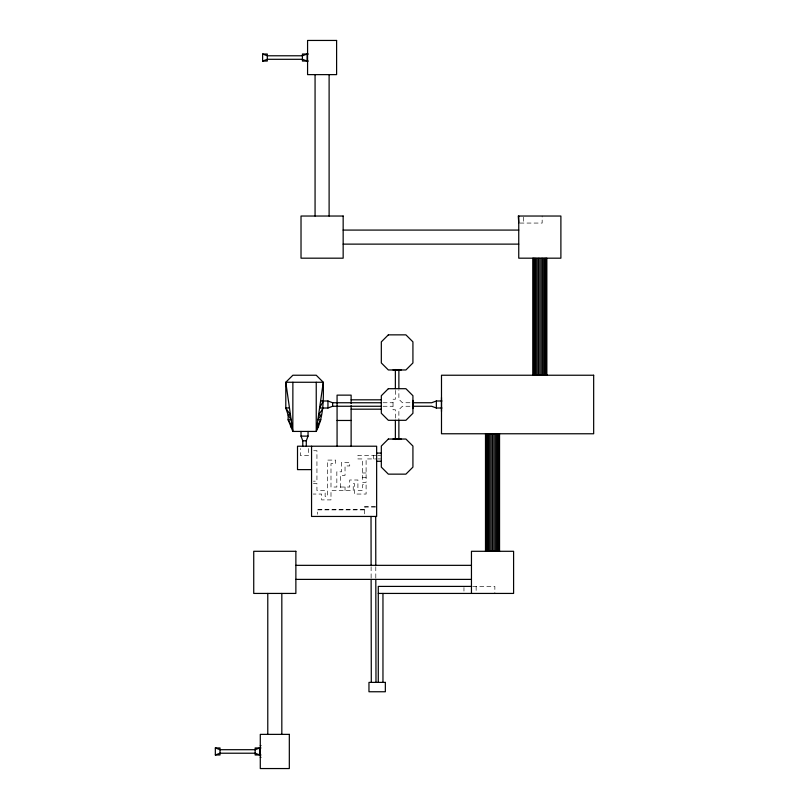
<?xml version="1.0" encoding="UTF-8"?>
<svg xmlns="http://www.w3.org/2000/svg" width="809" height="809" viewBox="0 0 809 809"><rect width="100%" height="100%" fill="white"/><g stroke="black" fill="none" stroke-linecap="round" stroke-linejoin="round"><path stroke-width="0.61" stroke-dasharray="4.04 3.03" d="M519.924 223.062L542.161 223.062L542.161 216.033M383.041 402.751L393.032 402.751M409.941 402.74L402.397 402.74L398.877 399.231L398.877 390.423M383.041 406.26L393.032 406.26M409.941 406.26L402.397 406.26L398.877 409.769L398.877 419.831M313.71 450.734L316.936 450.734L316.936 481.173L313.427 481.173M375.7 455.416L357.912 455.416L357.912 458.936L362.594 458.936L362.594 482.346L366.103 482.346L366.103 458.936L375.7 458.936M377.813 455.416L380.574 455.416M377.813 458.936L380.574 458.936M362.594 472.982L366.103 472.982M362.594 477.664L366.103 477.664M313.427 483.519L316.936 483.519L316.936 490.537L325.137 490.537L325.137 496.392L327.473 496.392L327.473 460.099L335.674 460.099L335.674 463.618L330.992 463.618L330.992 487.028L336.837 487.028L336.837 471.809L341.519 471.809L341.519 462.445L349.721 462.445L349.721 465.954L345.038 465.954L345.038 475.318L340.356 475.318L340.356 490.537M340.356 487.028L349.721 487.028L349.721 480L357.912 480L357.912 490.537L362.594 490.537L362.594 484.682L366.103 484.682L366.103 494.046L354.403 494.046L354.403 483.519L353.23 483.519L353.23 490.537L330.992 490.537L330.992 499.901L321.628 499.901L321.628 494.046L313.255 494.046M375.427 506.616L364.465 506.616L364.465 516.445M375.467 507.081L364.93 507.081L364.93 509.892L317.644 509.892M364.465 509.427L317.644 509.427L317.644 514.261M472.689 586.404L494.865 586.404L494.865 593.432M375.791 566.735L375.811 578.051M371.109 566.735L371.129 578.051M523.433 217.206L523.433 223.062M476.137 586.404L476.137 591.086M463.962 587.577L463.962 591.086M395.368 390.423L395.368 399.231L393.032 399.231L393.032 409.769L395.368 409.769L395.368 419.831M373.364 455.416L373.364 458.936M345.038 487.028L345.038 490.537M308.633 448.56L308.633 455.578L300.432 455.578L300.432 448.56"/><path stroke-width="1.21" d="M292.878 382.263L292.828 431.43L316.238 431.43C323.883 416.261 323.539 398.968 323.266 382.263L316.238 375.234L292.878 375.234L285.799 382.263L285.799 408.019L288.146 415.037L291.159 419.75L288.146 419.719L288.146 415.037L290.482 415.037L285.799 408.019L289.47 407.928M306.287 446.214L306.287 440.794L308.047 436.112L308.047 431.43M323.266 400.991L319.585 408.019L327.948 408.019L332.63 406.26L381.322 406.26M323.266 408.019L318.584 415.007L320.92 415.037L317.907 419.719L320.92 419.719L316.906 426.748L318.584 426.748M262.622 61.049L267.304 59.3L302.424 59.3L307.107 61.049L307.107 54.031L302.424 55.781L267.304 55.781L262.622 54.031L262.622 61.049L267.304 61.049L267.304 54.031L262.622 54.031M441.957 400.991L436.344 400.991L431.662 402.74L412.459 402.74M215.336 754.969L220.018 753.219L255.138 753.219L259.82 754.969L259.82 747.951L255.138 749.7L220.018 749.7L215.336 747.951L215.336 754.969L220.018 754.969L220.018 747.951L215.336 747.951M308.28 54.031L302.424 54.031L302.424 61.049L308.28 61.049M518.751 223.062L518.276 216.033L560.89 216.033L560.89 258.182L518.751 258.182L518.751 216.033M343.158 230.08L518.751 230.08M343.158 244.126L518.751 244.126M532.797 374.769L546.844 374.769M441.492 397.472L441.492 411.528M351.126 399.818L381.322 399.818M412.924 400.404L412.924 408.596M320.586 400.991L327.948 400.991L332.63 402.751L381.322 402.751M412.459 406.26L431.662 406.26L436.344 408.009L441.957 408.009M351.126 409.182L381.322 409.182M337.07 420.468L351.126 420.468M290.482 426.748L292.16 426.748L288.146 419.719L292.828 431.43L285.799 382.263L323.266 382.263L316.238 431.43L316.238 382.263M301.019 431.43L301.019 436.112L308.047 436.112M301.019 436.112L302.778 440.794L306.287 440.794M376.64 453.08L381.322 453.08M376.64 461.272L381.322 461.272M311.556 469.624L297.51 469.624L297.51 446.214L376.64 446.214L376.64 516.445L311.556 516.445L311.556 446.214M295.872 565.339L471.455 565.339M295.872 579.386L471.455 579.386M471.455 586.404L378.278 586.404L378.278 682.391M378.278 593.432L513.594 593.432L513.594 551.293L471.455 551.293L471.455 593.432M260.286 745.605L260.983 745.605M260.983 747.951L255.138 747.951L255.138 754.969L260.983 754.969M260.286 757.315L260.983 757.315M375.7 516.445L375.791 565.481M375.811 579.305L375.983 682.391M371.018 516.445L371.109 565.481M371.129 579.305L371.301 682.391M546.844 258.182L546.844 375.234M546.055 258.182L546.055 375.234M545.074 258.182L545.074 375.234M543.911 258.182L543.911 375.234M542.627 258.182L542.627 375.234M541.241 258.182L541.241 375.234M539.815 258.182L539.815 375.234M538.389 258.182L538.389 375.234M537.014 258.182L537.014 375.234M535.72 258.182L535.72 375.234M534.567 258.182L534.567 375.234M533.576 258.182L533.576 375.234M532.797 258.182L532.797 375.234M499.547 433.766L499.547 551.293M498.769 433.766L498.769 551.293M497.778 433.766L497.778 551.293M496.625 433.766L496.625 551.293M495.33 433.766L495.33 551.293M493.955 433.766L493.955 551.293M492.529 433.766L492.529 551.293M491.103 433.766L491.103 551.293M489.718 433.766L489.718 551.293M488.434 433.766L488.434 551.293M487.271 433.766L487.271 551.293M486.29 433.766L486.29 551.293M485.501 433.766L485.501 551.293M436.344 400.991L436.344 408.009M401.224 369.966L393.032 369.966M401.224 439.034L393.032 439.034M398.877 369.501L398.877 388.694M398.877 420.306L398.877 439.499M395.368 369.501L395.368 388.694M395.368 420.306L395.368 439.499M382.96 593.432L382.96 682.391M351.126 403.58L351.126 395.136L337.07 395.136L337.07 446.214M351.126 405.673L351.126 446.214M332.63 402.751L332.63 406.26M329.111 74.63L329.111 216.033M327.948 400.991L327.948 408.019M315.065 74.63L315.065 216.033M302.778 440.794L302.778 446.214M281.825 593.432L281.825 734.37M267.779 593.432L267.779 734.37M388.35 334.855L381.322 341.873L381.322 362.948L388.35 369.966L405.906 369.966L412.924 362.948L412.924 341.873L405.906 334.855L388.35 334.855M388.35 388.694L381.322 395.722L381.322 413.278L388.35 420.306L405.906 420.306L412.924 413.278L412.924 395.722L405.906 388.694L388.35 388.694M388.35 439.034L381.322 446.052L381.322 467.127L388.35 474.145L405.906 474.145L412.924 467.127L412.924 446.052L405.906 439.034L388.35 439.034M336.605 40.45L307.572 40.45L307.572 74.63L336.605 74.63L336.605 40.45M343.158 216.033L301.019 216.033L301.019 258.182L343.158 258.182L343.158 216.033M593.664 375.234L441.492 375.234L441.492 433.766L593.664 433.766L593.664 375.234M295.872 551.293L253.733 551.293L253.733 593.432L295.872 593.432L295.872 551.293M385.347 682.391L368.965 682.391L368.965 691.756L385.347 691.756L385.347 682.391M289.319 734.37L260.286 734.37L260.286 768.55L289.319 768.55L289.319 734.37"/></g></svg>
